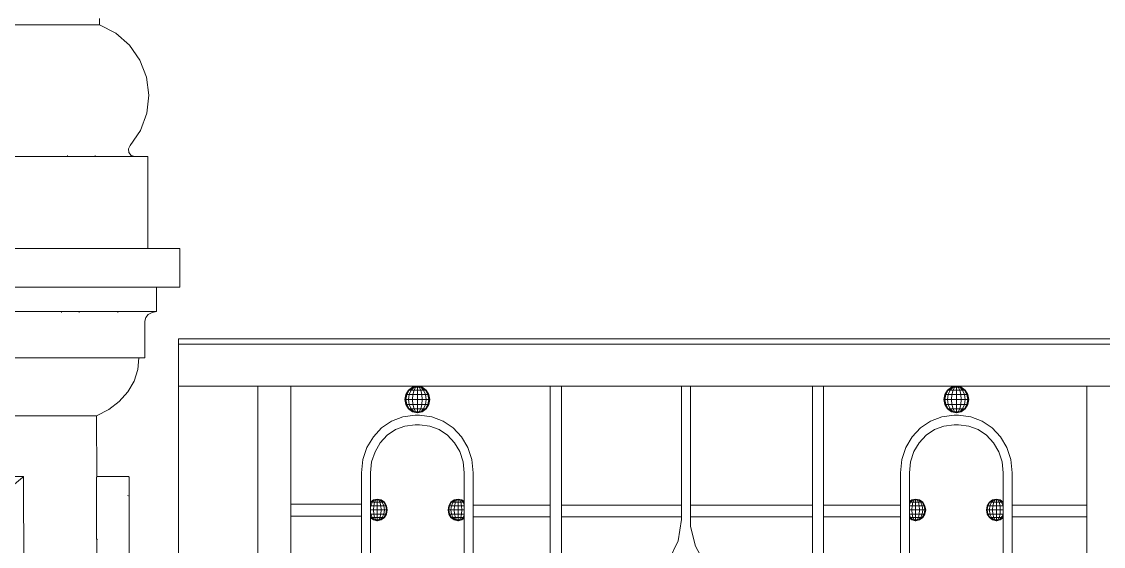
# Model space of a CAD drawing. Header units: millimetres. Extents: x 1832547 to 2001569, y -558009 to -417808.
# Drawn here: x 1947072 to 1947988, y -526626 to -526181 of the extents above; entities that cross this region are included whole.
import ezdxf

# ---------------------------------------------------------------- set-up
doc = ezdxf.new("R2010")
doc.units = ezdxf.units.MM
doc.header["$MEASUREMENT"] = 0
for name, color, linetype, lineweight in [('CA.manh 08', 8, 'CONTINUOUS', 9), ('CA.thay 145', 145, 'CONTINUOUS', 18), ('CA_manh 08', 8, 'CONTINUOUS', 9)]:
    doc.layers.add(name, color=color, linetype=linetype, lineweight=lineweight)

# ---------------------------------------------------------------- blocks, each defined once
blk = doc.blocks.new('\xad5t54')
at = {"layer": 'CA.thay 145'}
for p, q in [((1923088.64, -525157.72), (1923654.77, -525157.72)), ((1923654.77, -525152.27), (1923654.77, -525157.72)), ((1923654.77, -525157.72), (1923668.5, -525164.81)), ((1923668.5, -525164.81), (1923680.14, -525174.97)), ((1923680.14, -525174.97), (1923689.02, -525187.62)), ((1923689.02, -525187.62), (1923694.61, -525202.03)), ((1923694.61, -525202.03), (1923696.6, -525217.36)), ((1923696.6, -525217.36), (1923694.87, -525232.72)), ((1923694.87, -525232.72), (1923689.52, -525247.21)), ((1923689.52, -525247.21), (1923680.86, -525260.02)), ((1923680.86, -525260.02), (1923679.37, -525262.8)), ((1923115.86, -525269.31), (1923627.55, -525269.31)), ((1923627.55, -525269.31), (1923627.55, -525268.39)), ((1923651.25, -525269.31), (1923627.55, -525269.31)), ((1923651.25, -525269.31), (1923651.07, -525268.39)), ((1923684.71, -525269.31), (1923651.25, -525269.31)), ((1923679.37, -525262.8), (1923679.68, -525265.95)), ((1923679.68, -525265.95), (1923681.68, -525268.39)), ((1923681.68, -525268.39), (1923684.71, -525269.31)), ((1923695.59, -525269.31), (1923684.71, -525269.31)), ((1923695.59, -525269.31), (1923695.59, -525347.29)), ((1923695.59, -525347.29), (1923047.81, -525347.29)), ((1923722.84, -525347.29), (1923695.59, -525347.29)), ((1923722.84, -525380.19), (1923722.84, -525347.29)), ((1923042.45, -525380.19), (1923703.04, -525380.19)), ((1923703.04, -525380.19), (1923722.84, -525380.19)), ((1923703.04, -525400.76), (1923703.04, -525380.19)), ((1923622.64, -525400.76), (1923622.64, -525401.39)), ((1923622.64, -525400.76), (1923637.48, -525400.76)), ((1923637.48, -525400.76), (1923637.48, -525401.39)), ((1923637.48, -525400.76), (1923670.71, -525400.76)), ((1923670.71, -525400.76), (1923670.4, -525401.39)), ((1923670.71, -525400.76), (1923703.04, -525400.76)), ((1923693.15, -525408.99), (1923693.9, -525405.84)), ((1923693.9, -525405.84), (1923696.05, -525403.17)), ((1923696.05, -525403.17), (1923699.26, -525401.39)), ((1923699.26, -525401.39), (1923703.04, -525400.76)), ((1923693.15, -525439.83), (1923693.15, -525408.99)), ((1923687.27, -525449.92), (1923688.2, -525439.83)), ((1923688.2, -525439.83), (1923693.15, -525439.83)), ((1923684.1, -525459.69), (1923687.27, -525449.92)), ((1923678.8, -525468.8), (1923684.1, -525459.69)), ((1923671.56, -525476.93), (1923678.8, -525468.8)), ((1923662.63, -525483.81), (1923671.56, -525476.93)), ((1923093.17, -525489.19), (1923652.32, -525489.19)), ((1923652.32, -525489.19), (1923662.63, -525483.81)), ((1923652.4, -525541), (1923652.32, -525489.19)), ((1923590.46, -525540.49), (1923154.04, -525540.49)), ((1923558.89, -525566.8), (1923589.48, -525541.31)), ((1923589.48, -525541.31), (1923590.46, -525540.49)), ((1923591.67, -526098.52), (1923590.46, -525540.49)), ((1923652.33, -525541.2), (1923652.32, -525541.31)), ((1923652.32, -525593.21), (1923652.32, -525541.31)), ((1923652.36, -525541.1), (1923652.33, -525541.2)), ((1923652.4, -525541), (1923652.36, -525541.1)), ((1923652.46, -525540.9), (1923652.4, -525541)), ((1923652.53, -525540.81), (1923652.46, -525540.9)), ((1923652.61, -525540.73), (1923652.53, -525540.81)), ((1923652.71, -525540.66), (1923652.61, -525540.73)), ((1923652.82, -525540.6), (1923652.71, -525540.66)), ((1923652.94, -525540.55), (1923652.82, -525540.6)), ((1923653.06, -525540.52), (1923652.94, -525540.55)), ((1923653.19, -525540.49), (1923653.06, -525540.52)), ((1923653.31, -525540.49), (1923653.19, -525540.49)), ((1923678.86, -525540.49), (1923653.31, -525540.49)), ((1923678.98, -525540.49), (1923678.86, -525540.49)), ((1923679.11, -525540.52), (1923678.98, -525540.49)), ((1923679.23, -525540.55), (1923679.11, -525540.52)), ((1923679.35, -525540.6), (1923679.23, -525540.55)), ((1923679.46, -525540.66), (1923679.35, -525540.6)), ((1923679.56, -525540.73), (1923679.46, -525540.66)), ((1923679.64, -525540.81), (1923679.56, -525540.73)), ((1923679.71, -525540.9), (1923679.64, -525540.81)), ((1923679.77, -525541), (1923679.71, -525540.9)), ((1923679.81, -525541.1), (1923679.77, -525541)), ((1923679.84, -525541.2), (1923679.81, -525541.1)), ((1923679.85, -525541.31), (1923679.84, -525541.2)), ((1923679.85, -525541.31), (1923679.85, -526097.7)), ((1923678.86, -525556.77), (1923679.11, -525556.69)), ((1923652.32, -525593.21), (1923652.33, -525593.32)), ((1923652.33, -525593.32), (1923652.36, -525593.43)), ((1923652.36, -525593.43), (1923652.4, -525593.53)), ((1923652.4, -525593.53), (1923652.46, -525593.63)), ((1923652.4, -525593.53), (1923652.4, -526045.49)), ((1923652.46, -525593.63), (1923652.53, -525593.72)), ((1923652.53, -525593.72), (1923652.61, -525593.8)), ((1923652.61, -525593.8), (1923652.71, -525593.87)), ((1923652.71, -525593.87), (1923652.82, -525593.93)), ((1923652.82, -525593.93), (1923652.94, -525593.97)), ((1923652.94, -525593.97), (1923653.06, -525594.01)), ((1923653.06, -525594.01), (1923653.19, -525594.03))]:
    blk.add_line(p, q, dxfattribs=at)
at = {"layer": 'CA_manh 08'}
for p, q in [((1923042.45, -525400.76), (1923622.64, -525400.76)), ((1923057.3, -525439.83), (1923688.2, -525439.83))]:
    blk.add_line(p, q, dxfattribs=at)
blk = doc.blocks.new('EG535')
at = {"layer": 'CA_manh 08'}
for p, q in [((1946714.98, -526450.22), (1948313.08, -526450.22)), ((1948313.08, -526454.8), (1946714.98, -526454.8)), ((1946714.98, -526490.22), (1946782.18, -526490.22)), ((1946782.18, -526490.22), (1946782.18, -527223.59)), ((1946782.18, -526490.22), (1946810.11, -526490.22)), ((1946810.11, -526490.22), (1946917.36, -526490.22)), ((1946810.11, -526590.22), (1946810.11, -526490.22)), ((1946907.65, -526497.2), (1946909.93, -526493.53)), ((1946908.39, -526497.2), (1946910.49, -526493.53)), ((1946909.93, -526493.53), (1946913.34, -526491.08)), ((1946910.49, -526493.53), (1946909.93, -526493.53)), ((1946910.49, -526493.53), (1946913.64, -526491.08)), ((1946912.1, -526493.53), (1946910.49, -526493.53)), ((1946910.49, -526497.2), (1946912.1, -526493.53)), ((1946912.1, -526493.53), (1946914.52, -526491.08)), ((1946914.52, -526493.53), (1946912.1, -526493.53)), ((1946913.34, -526491.08), (1946917.36, -526490.22)), ((1946913.64, -526491.08), (1946913.34, -526491.08)), ((1946913.64, -526491.08), (1946917.36, -526490.22)), ((1946914.52, -526491.08), (1946913.64, -526491.08)), ((1946913.64, -526497.2), (1946914.52, -526493.53)), ((1946914.52, -526491.08), (1946917.36, -526490.22)), ((1946915.82, -526491.08), (1946914.52, -526491.08)), ((1946914.52, -526493.53), (1946915.82, -526491.08)), ((1946917.36, -526493.53), (1946914.52, -526493.53)), ((1946915.82, -526491.08), (1946917.36, -526490.22)), ((1946917.36, -526491.08), (1946915.82, -526491.08)), ((1946917.36, -526490.22), (1946917.36, -526491.08)), ((1946918.9, -526491.08), (1946917.36, -526490.22)), ((1946920.21, -526491.08), (1946917.36, -526490.22)), ((1946921.08, -526491.08), (1946917.36, -526490.22)), ((1946921.39, -526491.08), (1946917.36, -526490.22)), ((1946917.36, -526490.22), (1947029.83, -526490.22)), ((1946918.9, -526491.08), (1946917.36, -526491.08)), ((1946917.36, -526491.08), (1946917.36, -526493.53)), ((1946920.21, -526493.53), (1946917.36, -526493.53)), ((1946917.36, -526493.53), (1946917.36, -526497.2)), ((1946920.21, -526491.08), (1946918.9, -526491.08)), ((1946920.21, -526493.53), (1946918.9, -526491.08)), ((1946921.08, -526491.08), (1946920.21, -526491.08)), ((1946922.62, -526493.53), (1946920.21, -526491.08)), ((1946922.62, -526493.53), (1946920.21, -526493.53)), ((1946921.08, -526497.2), (1946920.21, -526493.53)), ((1946921.39, -526491.08), (1946921.08, -526491.08)), ((1946924.23, -526493.53), (1946921.08, -526491.08)), ((1946924.8, -526493.53), (1946921.39, -526491.08)), ((1946924.23, -526493.53), (1946922.62, -526493.53)), ((1946924.23, -526497.2), (1946922.62, -526493.53)), ((1946924.8, -526493.53), (1946924.23, -526493.53)), ((1946926.34, -526497.2), (1946924.23, -526493.53)), ((1946927.08, -526497.2), (1946924.8, -526493.53)), ((1947039.28, -526490.22), (1947029.83, -526490.22)), ((1947029.83, -526490.22), (1947029.83, -526590.99)), ((1947039.28, -526490.22), (1947141.13, -526490.22)), ((1947039.28, -526590.99), (1947039.28, -526490.22)), ((1947141.13, -526490.22), (1947141.13, -526590.99)), ((1947148.7, -526490.22), (1947141.13, -526490.22)), ((1947148.7, -526490.22), (1947251.9, -526490.22)), ((1947148.7, -526490.22), (1947148.7, -526590.99)), ((1947251.9, -526490.22), (1947261.36, -526490.22)), ((1947251.9, -526490.22), (1947251.9, -526590.99)), ((1947261.36, -526590.99), (1947261.36, -526490.22)), ((1947261.36, -526490.22), (1947373.82, -526490.22)), ((1947364.11, -526497.2), (1947366.39, -526493.53)), ((1947364.85, -526497.2), (1947366.95, -526493.53)), ((1947366.39, -526493.53), (1947369.8, -526491.08)), ((1947366.39, -526493.53), (1947366.95, -526493.53)), ((1947366.95, -526493.53), (1947370.1, -526491.08)), ((1947366.95, -526493.53), (1947368.56, -526493.53)), ((1947366.95, -526497.2), (1947368.56, -526493.53)), ((1947368.56, -526493.53), (1947370.98, -526491.08)), ((1947368.56, -526493.53), (1947370.98, -526493.53)), ((1947369.8, -526491.08), (1947373.82, -526490.22)), ((1947370.1, -526491.08), (1947369.8, -526491.08)), ((1947370.1, -526491.08), (1947373.82, -526490.22)), ((1947370.98, -526491.08), (1947370.1, -526491.08)), ((1947370.1, -526497.2), (1947370.98, -526493.53)), ((1947370.98, -526491.08), (1947373.82, -526490.22)), ((1947372.28, -526491.08), (1947370.98, -526491.08)), ((1947370.98, -526493.53), (1947372.28, -526491.08)), ((1947370.98, -526493.53), (1947373.82, -526493.53)), ((1947372.28, -526491.08), (1947373.82, -526490.22)), ((1947373.82, -526491.08), (1947372.28, -526491.08)), ((1947373.82, -526490.22), (1947373.82, -526491.08)), ((1947375.36, -526491.08), (1947373.82, -526490.22)), ((1947376.67, -526491.08), (1947373.82, -526490.22)), ((1947377.54, -526491.08), (1947373.82, -526490.22)), ((1947377.85, -526491.08), (1947373.82, -526490.22)), ((1947373.82, -526490.22), (1947484.35, -526490.22)), ((1947373.82, -526491.08), (1947375.36, -526491.08)), ((1947373.82, -526491.08), (1947373.82, -526493.53)), ((1947373.82, -526493.53), (1947376.67, -526493.53)), ((1947373.82, -526493.53), (1947373.82, -526497.2)), ((1947375.36, -526491.08), (1947376.67, -526491.08)), ((1947376.67, -526493.53), (1947375.36, -526491.08)), ((1947376.67, -526491.08), (1947377.54, -526491.08)), ((1947379.08, -526493.53), (1947376.67, -526491.08)), ((1947376.67, -526493.53), (1947379.08, -526493.53)), ((1947377.54, -526497.2), (1947376.67, -526493.53)), ((1947377.54, -526491.08), (1947377.85, -526491.08)), ((1947380.69, -526493.53), (1947377.54, -526491.08)), ((1947381.26, -526493.53), (1947377.85, -526491.08)), ((1947379.08, -526493.53), (1947380.69, -526493.53)), ((1947380.69, -526497.2), (1947379.08, -526493.53)), ((1947380.69, -526493.53), (1947381.26, -526493.53)), ((1947382.8, -526497.2), (1947380.69, -526493.53)), ((1947383.54, -526497.2), (1947381.26, -526493.53)), ((1947484.35, -526490.22), (1947484.35, -526590.99)), ((1947512.28, -526490.22), (1947484.35, -526490.22)), ((1946906.85, -526501.52), (1946907.65, -526497.2)), ((1946907.65, -526501.52), (1946906.85, -526501.52)), ((1946907.65, -526505.84), (1946906.85, -526501.52)), ((1946908.39, -526497.2), (1946907.65, -526497.2)), ((1946907.65, -526501.52), (1946908.39, -526497.2)), ((1946909.93, -526501.52), (1946907.65, -526501.52)), ((1946908.39, -526505.84), (1946907.65, -526501.52)), ((1946908.39, -526505.84), (1946907.65, -526505.84)), ((1946909.93, -526509.51), (1946907.65, -526505.84)), ((1946910.49, -526497.2), (1946908.39, -526497.2)), ((1946910.49, -526505.84), (1946908.39, -526505.84)), ((1946910.49, -526509.51), (1946908.39, -526505.84)), ((1946909.93, -526501.52), (1946910.49, -526497.2)), ((1946913.34, -526501.52), (1946909.93, -526501.52)), ((1946910.49, -526505.84), (1946909.93, -526501.52)), ((1946913.64, -526497.2), (1946910.49, -526497.2)), ((1946913.64, -526505.84), (1946910.49, -526505.84)), ((1946912.1, -526509.51), (1946910.49, -526505.84)), ((1946913.34, -526501.52), (1946913.64, -526497.2)), ((1946917.36, -526501.52), (1946913.34, -526501.52)), ((1946913.64, -526505.84), (1946913.34, -526501.52)), ((1946917.36, -526497.2), (1946913.64, -526497.2)), ((1946917.36, -526505.84), (1946913.64, -526505.84)), ((1946914.52, -526509.51), (1946913.64, -526505.84)), ((1946921.08, -526497.2), (1946917.36, -526497.2)), ((1946917.36, -526497.2), (1946917.36, -526501.52)), ((1946921.39, -526501.52), (1946917.36, -526501.52)), ((1946917.36, -526501.52), (1946917.36, -526505.84)), ((1946921.08, -526505.84), (1946917.36, -526505.84)), ((1946917.36, -526505.84), (1946917.36, -526509.51)), ((1946920.21, -526509.51), (1946921.08, -526505.84)), ((1946924.23, -526497.2), (1946921.08, -526497.2)), ((1946921.39, -526501.52), (1946921.08, -526497.2)), ((1946921.08, -526505.84), (1946921.39, -526501.52)), ((1946924.23, -526505.84), (1946921.08, -526505.84)), ((1946924.8, -526501.52), (1946921.39, -526501.52)), ((1946922.62, -526509.51), (1946924.23, -526505.84)), ((1946926.34, -526497.2), (1946924.23, -526497.2)), ((1946924.8, -526501.52), (1946924.23, -526497.2)), ((1946924.23, -526505.84), (1946924.8, -526501.52)), ((1946926.34, -526505.84), (1946924.23, -526505.84)), ((1946924.23, -526509.51), (1946926.34, -526505.84)), ((1946927.08, -526501.52), (1946924.8, -526501.52)), ((1946924.8, -526509.51), (1946927.08, -526505.84)), ((1946927.08, -526497.2), (1946926.34, -526497.2)), ((1946927.08, -526501.52), (1946926.34, -526497.2)), ((1946926.34, -526505.84), (1946927.08, -526501.52)), ((1946927.08, -526505.84), (1946926.34, -526505.84)), ((1946927.88, -526501.52), (1946927.08, -526497.2)), ((1946927.88, -526501.52), (1946927.08, -526501.52)), ((1946927.08, -526505.84), (1946927.88, -526501.52)), ((1947363.31, -526501.52), (1947364.11, -526497.2)), ((1947363.31, -526501.52), (1947364.11, -526501.52)), ((1947364.11, -526505.84), (1947363.31, -526501.52)), ((1947364.11, -526497.2), (1947364.85, -526497.2)), ((1947364.11, -526501.52), (1947364.85, -526497.2)), ((1947364.11, -526501.52), (1947366.39, -526501.52)), ((1947364.85, -526505.84), (1947364.11, -526501.52)), ((1947364.11, -526505.84), (1947364.85, -526505.84)), ((1947366.39, -526509.51), (1947364.11, -526505.84)), ((1947364.85, -526497.2), (1947366.95, -526497.2)), ((1947364.85, -526505.84), (1947366.95, -526505.84)), ((1947366.95, -526509.51), (1947364.85, -526505.84)), ((1947366.39, -526501.52), (1947366.95, -526497.2)), ((1947366.39, -526501.52), (1947369.8, -526501.52)), ((1947366.95, -526505.84), (1947366.39, -526501.52)), ((1947366.95, -526497.2), (1947370.1, -526497.2)), ((1947366.95, -526505.84), (1947370.1, -526505.84)), ((1947368.56, -526509.51), (1947366.95, -526505.84)), ((1947369.8, -526501.52), (1947370.1, -526497.2)), ((1947369.8, -526501.52), (1947373.82, -526501.52)), ((1947370.1, -526505.84), (1947369.8, -526501.52)), ((1947370.1, -526497.2), (1947373.82, -526497.2)), ((1947370.1, -526505.84), (1947373.82, -526505.84)), ((1947370.98, -526509.51), (1947370.1, -526505.84)), ((1947373.82, -526497.2), (1947377.54, -526497.2)), ((1947373.82, -526497.2), (1947373.82, -526501.52)), ((1947373.82, -526501.52), (1947377.85, -526501.52)), ((1947373.82, -526501.52), (1947373.82, -526505.84)), ((1947373.82, -526505.84), (1947377.54, -526505.84)), ((1947373.82, -526505.84), (1947373.82, -526509.51)), ((1947376.67, -526509.51), (1947377.54, -526505.84)), ((1947377.54, -526497.2), (1947380.69, -526497.2)), ((1947377.85, -526501.52), (1947377.54, -526497.2)), ((1947377.54, -526505.84), (1947377.85, -526501.52)), ((1947377.54, -526505.84), (1947380.69, -526505.84)), ((1947377.85, -526501.52), (1947381.26, -526501.52)), ((1947379.08, -526509.51), (1947380.69, -526505.84)), ((1947380.69, -526497.2), (1947382.8, -526497.2)), ((1947381.26, -526501.52), (1947380.69, -526497.2)), ((1947380.69, -526505.84), (1947381.26, -526501.52)), ((1947380.69, -526505.84), (1947382.8, -526505.84)), ((1947380.69, -526509.51), (1947382.8, -526505.84)), ((1947381.26, -526501.52), (1947383.54, -526501.52)), ((1947381.26, -526509.51), (1947383.54, -526505.84)), ((1947382.8, -526497.2), (1947383.54, -526497.2)), ((1947383.54, -526501.52), (1947382.8, -526497.2)), ((1947382.8, -526505.84), (1947383.54, -526501.52)), ((1947382.8, -526505.84), (1947383.54, -526505.84)), ((1947384.34, -526501.52), (1947383.54, -526497.2)), ((1947383.54, -526501.52), (1947384.34, -526501.52)), ((1947383.54, -526505.84), (1947384.34, -526501.52)), ((1946915.47, -526514.85), (1946905.07, -526516.14)), ((1946910.49, -526509.51), (1946909.93, -526509.51)), ((1946913.34, -526511.96), (1946909.93, -526509.51)), ((1946912.1, -526509.51), (1946910.49, -526509.51)), ((1946913.64, -526511.96), (1946910.49, -526509.51)), ((1946914.52, -526509.51), (1946912.1, -526509.51)), ((1946914.52, -526511.96), (1946912.1, -526509.51)), ((1946913.64, -526511.96), (1946913.34, -526511.96)), ((1946917.36, -526512.82), (1946913.34, -526511.96)), ((1946914.52, -526511.96), (1946913.64, -526511.96)), ((1946917.36, -526512.82), (1946913.64, -526511.96)), ((1946917.36, -526509.51), (1946914.52, -526509.51)), ((1946915.82, -526511.96), (1946914.52, -526509.51)), ((1946915.82, -526511.96), (1946914.52, -526511.96)), ((1946917.36, -526512.82), (1946914.52, -526511.96)), ((1946919.26, -526514.85), (1946915.47, -526514.85)), ((1946917.36, -526511.96), (1946915.82, -526511.96)), ((1946917.36, -526512.82), (1946915.82, -526511.96)), ((1946920.21, -526509.51), (1946917.36, -526509.51)), ((1946917.36, -526509.51), (1946917.36, -526511.96)), ((1946918.9, -526511.96), (1946917.36, -526511.96)), ((1946917.36, -526511.96), (1946917.36, -526512.82)), ((1946917.36, -526512.82), (1946921.39, -526511.96)), ((1946917.36, -526512.82), (1946921.08, -526511.96)), ((1946917.36, -526512.82), (1946920.21, -526511.96)), ((1946917.36, -526512.82), (1946918.9, -526511.96)), ((1946918.9, -526511.96), (1946920.21, -526509.51)), ((1946920.21, -526511.96), (1946918.9, -526511.96)), ((1946929.66, -526516.14), (1946919.26, -526514.85)), ((1946922.62, -526509.51), (1946920.21, -526509.51)), ((1946920.21, -526511.96), (1946922.62, -526509.51)), ((1946921.08, -526511.96), (1946920.21, -526511.96)), ((1946921.08, -526511.96), (1946924.23, -526509.51)), ((1946921.39, -526511.96), (1946921.08, -526511.96)), ((1946921.39, -526511.96), (1946924.8, -526509.51)), ((1946924.23, -526509.51), (1946922.62, -526509.51)), ((1946924.23, -526509.51), (1946924.8, -526509.51)), ((1947361.52, -526516.14), (1947371.92, -526514.85)), ((1947366.39, -526509.51), (1947366.95, -526509.51)), ((1947369.8, -526511.96), (1947366.39, -526509.51)), ((1947366.95, -526509.51), (1947368.56, -526509.51)), ((1947370.1, -526511.96), (1947366.95, -526509.51)), ((1947368.56, -526509.51), (1947370.98, -526509.51)), ((1947370.98, -526511.96), (1947368.56, -526509.51)), ((1947370.1, -526511.96), (1947369.8, -526511.96)), ((1947373.82, -526512.82), (1947369.8, -526511.96)), ((1947370.1, -526511.96), (1947370.98, -526511.96)), ((1947373.82, -526512.82), (1947370.1, -526511.96)), ((1947370.98, -526509.51), (1947373.82, -526509.51)), ((1947372.28, -526511.96), (1947370.98, -526509.51)), ((1947370.98, -526511.96), (1947372.28, -526511.96)), ((1947373.82, -526512.82), (1947370.98, -526511.96)), ((1947371.92, -526514.85), (1947375.71, -526514.85)), ((1947372.28, -526511.96), (1947373.82, -526511.96)), ((1947373.82, -526512.82), (1947372.28, -526511.96)), ((1947373.82, -526509.51), (1947376.67, -526509.51)), ((1947373.82, -526509.51), (1947373.82, -526511.96)), ((1947373.82, -526511.96), (1947375.36, -526511.96)), ((1947373.82, -526512.82), (1947375.36, -526511.96)), ((1947373.82, -526511.96), (1947373.82, -526512.82)), ((1947373.82, -526512.82), (1947376.67, -526511.96)), ((1947373.82, -526512.82), (1947377.54, -526511.96)), ((1947373.82, -526512.82), (1947377.85, -526511.96)), ((1947375.36, -526511.96), (1947376.67, -526509.51)), ((1947375.36, -526511.96), (1947376.67, -526511.96)), ((1947375.71, -526514.85), (1947386.11, -526516.14)), ((1947376.67, -526509.51), (1947379.08, -526509.51)), ((1947376.67, -526511.96), (1947379.08, -526509.51)), ((1947376.67, -526511.96), (1947377.54, -526511.96)), ((1947377.54, -526511.96), (1947380.69, -526509.51)), ((1947377.54, -526511.96), (1947377.85, -526511.96)), ((1947377.85, -526511.96), (1947381.26, -526509.51)), ((1947379.08, -526509.51), (1947380.69, -526509.51)), ((1947380.69, -526509.51), (1947381.26, -526509.51)), ((1946895.52, -526519.81), (1946887.09, -526525.57)), ((1946905.07, -526516.14), (1946895.52, -526519.81)), ((1946898.86, -526527.12), (1946906.83, -526524.05)), ((1946906.83, -526524.05), (1946915.51, -526522.98)), ((1946915.51, -526522.98), (1946919.23, -526522.98)), ((1946919.23, -526522.98), (1946927.9, -526524.05)), ((1946927.9, -526524.05), (1946935.87, -526527.12)), ((1946939.21, -526519.81), (1946929.66, -526516.14)), ((1946947.64, -526525.57), (1946939.21, -526519.81)), ((1947343.54, -526525.57), (1947351.97, -526519.81)), ((1947351.97, -526519.81), (1947361.52, -526516.14)), ((1947363.28, -526524.05), (1947355.31, -526527.12)), ((1947371.95, -526522.98), (1947363.28, -526524.05)), ((1947375.68, -526522.98), (1947371.95, -526522.98)), ((1947384.35, -526524.05), (1947375.68, -526522.98)), ((1947392.32, -526527.12), (1947384.35, -526524.05)), ((1947386.11, -526516.14), (1947395.66, -526519.81)), ((1947395.66, -526519.81), (1947404.09, -526525.57)), ((1946880.06, -526533.13), (1946874.69, -526542.18)), ((1946887.09, -526525.57), (1946880.06, -526533.13)), ((1946885.96, -526538.22), (1946891.83, -526531.92)), ((1946891.83, -526531.92), (1946898.86, -526527.12)), ((1946935.87, -526527.12), (1946942.9, -526531.92)), ((1946942.9, -526531.92), (1946948.77, -526538.22)), ((1946954.68, -526533.13), (1946947.64, -526525.57)), ((1946960.04, -526542.18), (1946954.68, -526533.13)), ((1947331.14, -526542.18), (1947336.5, -526533.13)), ((1947336.5, -526533.13), (1947343.54, -526525.57)), ((1947348.28, -526531.92), (1947342.42, -526538.22)), ((1947355.31, -526527.12), (1947348.28, -526531.92)), ((1947399.35, -526531.92), (1947392.32, -526527.12)), ((1947405.22, -526538.22), (1947399.35, -526531.92)), ((1947404.09, -526525.57), (1947411.13, -526533.13)), ((1947411.13, -526533.13), (1947416.49, -526542.18)), ((1946874.69, -526542.18), (1946871.27, -526552.44)), ((1946881.49, -526545.78), (1946885.96, -526538.22)), ((1946948.77, -526538.22), (1946953.24, -526545.77)), ((1946963.46, -526552.44), (1946960.04, -526542.18)), ((1947327.72, -526552.44), (1947331.14, -526542.18)), ((1947342.42, -526538.22), (1947337.94, -526545.77)), ((1947409.69, -526545.78), (1947405.22, -526538.22)), ((1947416.49, -526542.18), (1947419.91, -526552.44)), ((1946878.64, -526554.33), (1946881.49, -526545.78)), ((1946953.24, -526545.77), (1946956.09, -526554.33)), ((1947337.94, -526545.77), (1947335.09, -526554.33)), ((1947412.54, -526554.33), (1947409.69, -526545.78)), ((1946871.27, -526552.44), (1946870.07, -526563.62)), ((1946877.64, -526563.65), (1946878.64, -526554.33)), ((1946956.09, -526554.33), (1946957.09, -526563.65)), ((1946964.66, -526563.62), (1946963.46, -526552.44)), ((1947326.52, -526563.62), (1947327.72, -526552.44)), ((1947335.09, -526554.33), (1947334.09, -526563.65)), ((1947413.54, -526563.65), (1947412.54, -526554.33)), ((1947419.91, -526552.44), (1947421.11, -526563.62)), ((1946870.07, -526563.62), (1946870.07, -526590.22)), ((1946877.64, -526588.46), (1946877.64, -526563.65)), ((1946957.09, -526563.65), (1946957.09, -526588.1)), ((1946964.66, -526590.99), (1946964.66, -526563.62)), ((1947326.52, -526563.62), (1947326.52, -526590.99)), ((1947334.09, -526588.1), (1947334.09, -526563.65)), ((1947413.54, -526563.65), (1947413.54, -526588.46)), ((1947421.11, -526590.99), (1947421.11, -526563.62)), ((1946877.64, -526588.46), (1946880.14, -526586.67)), ((1946877.64, -526588.65), (1946877.64, -526588.46)), ((1946877.83, -526588.65), (1946877.64, -526588.65)), ((1946877.64, -526588.98), (1946877.83, -526588.65)), ((1946877.64, -526588.98), (1946877.64, -526588.65)), ((1946877.83, -526588.65), (1946880.39, -526586.67)), ((1946879.14, -526588.65), (1946877.83, -526588.65)), ((1946877.83, -526591.61), (1946879.14, -526588.65)), ((1946879.14, -526588.65), (1946881.09, -526586.67)), ((1946881.09, -526588.65), (1946879.14, -526588.65)), ((1946880.14, -526586.67), (1946883.39, -526585.97)), ((1946880.39, -526586.67), (1946880.14, -526586.67)), ((1946880.39, -526586.67), (1946883.39, -526585.97)), ((1946881.09, -526586.67), (1946880.39, -526586.67)), ((1946880.39, -526591.61), (1946881.09, -526588.65)), ((1946881.09, -526586.67), (1946883.39, -526585.97)), ((1946882.15, -526586.67), (1946881.09, -526586.67)), ((1946881.09, -526588.65), (1946882.15, -526586.67)), ((1946883.39, -526588.65), (1946881.09, -526588.65)), ((1946882.15, -526586.67), (1946883.39, -526585.97)), ((1946883.39, -526586.67), (1946882.15, -526586.67)), ((1946883.39, -526585.97), (1946883.39, -526586.67)), ((1946886.65, -526586.67), (1946883.39, -526585.97)), ((1946886.4, -526586.67), (1946883.39, -526585.97)), ((1946885.7, -526586.67), (1946883.39, -526585.97)), ((1946884.64, -526586.67), (1946883.39, -526585.97)), ((1946884.64, -526586.67), (1946883.39, -526586.67)), ((1946883.39, -526586.67), (1946883.39, -526588.65)), ((1946885.7, -526588.65), (1946883.39, -526588.65)), ((1946883.39, -526588.65), (1946883.39, -526591.61)), ((1946885.7, -526586.67), (1946884.64, -526586.67)), ((1946885.7, -526588.65), (1946884.64, -526586.67)), ((1946886.4, -526586.67), (1946885.7, -526586.67)), ((1946887.65, -526588.65), (1946885.7, -526586.67)), ((1946887.65, -526588.65), (1946885.7, -526588.65)), ((1946886.4, -526591.61), (1946885.7, -526588.65)), ((1946886.4, -526586.67), (1946886.65, -526586.67)), ((1946888.96, -526588.65), (1946886.4, -526586.67)), ((1946889.41, -526588.65), (1946886.65, -526586.67)), ((1946888.96, -526588.65), (1946887.65, -526588.65)), ((1946888.96, -526591.61), (1946887.65, -526588.65)), ((1946889.41, -526588.65), (1946888.96, -526588.65)), ((1946890.66, -526591.61), (1946888.96, -526588.65)), ((1946891.26, -526591.61), (1946889.41, -526588.65)), ((1946943.97, -526591.61), (1946945.82, -526588.65)), ((1946944.57, -526591.61), (1946946.28, -526588.65)), ((1946945.82, -526588.65), (1946948.58, -526586.67)), ((1946946.28, -526588.65), (1946945.82, -526588.65)), ((1946946.28, -526588.65), (1946948.83, -526586.67)), ((1946947.58, -526588.65), (1946946.28, -526588.65)), ((1946946.28, -526591.61), (1946947.58, -526588.65)), ((1946947.58, -526588.65), (1946949.54, -526586.67)), ((1946949.54, -526588.65), (1946947.58, -526588.65)), ((1946948.58, -526586.67), (1946951.84, -526585.97)), ((1946948.83, -526586.67), (1946948.58, -526586.67)), ((1946948.83, -526586.67), (1946951.84, -526585.97)), ((1946949.54, -526586.67), (1946948.83, -526586.67)), ((1946948.83, -526591.61), (1946949.54, -526588.65)), ((1946949.54, -526586.67), (1946951.84, -526585.97)), ((1946950.59, -526586.67), (1946949.54, -526586.67)), ((1946949.54, -526588.65), (1946950.59, -526586.67)), ((1946951.84, -526588.65), (1946949.54, -526588.65)), ((1946950.59, -526586.67), (1946951.84, -526585.97)), ((1946951.84, -526586.67), (1946950.59, -526586.67)), ((1946951.84, -526585.97), (1946951.84, -526586.67)), ((1946955.1, -526586.67), (1946951.84, -526585.97)), ((1946954.85, -526586.67), (1946951.84, -526585.97)), ((1946954.14, -526586.67), (1946951.84, -526585.97)), ((1946953.09, -526586.67), (1946951.84, -526585.97)), ((1946953.09, -526586.67), (1946951.84, -526586.67)), ((1946951.84, -526586.67), (1946951.84, -526588.65)), ((1946954.14, -526588.65), (1946951.84, -526588.65)), ((1946951.84, -526588.65), (1946951.84, -526591.61)), ((1946954.14, -526586.67), (1946953.09, -526586.67)), ((1946954.14, -526588.65), (1946953.09, -526586.67)), ((1946954.85, -526586.67), (1946954.14, -526586.67)), ((1946956.1, -526588.65), (1946954.14, -526586.67)), ((1946956.1, -526588.65), (1946954.14, -526588.65)), ((1946954.85, -526591.61), (1946954.14, -526588.65)), ((1946954.85, -526586.67), (1946955.1, -526586.67)), ((1946957.09, -526588.41), (1946954.85, -526586.67)), ((1946957.09, -526588.1), (1946955.1, -526586.67)), ((1946957.09, -526588.65), (1946956.1, -526588.65)), ((1946957.09, -526590.91), (1946956.1, -526588.65)), ((1946957.09, -526588.1), (1946957.09, -526588.41)), ((1946957.09, -526588.41), (1946957.09, -526588.65)), ((1946957.09, -526588.65), (1946957.09, -526590.91)), ((1947334.09, -526588.1), (1947336.09, -526586.67)), ((1947334.09, -526588.41), (1947336.33, -526586.67)), ((1947334.09, -526588.41), (1947334.09, -526588.1)), ((1947334.09, -526588.41), (1947334.09, -526588.65)), ((1947334.09, -526588.65), (1947335.09, -526588.65)), ((1947334.09, -526590.91), (1947335.09, -526588.65)), ((1947334.09, -526588.65), (1947334.09, -526590.91)), ((1947335.09, -526588.65), (1947337.04, -526586.67)), ((1947335.09, -526588.65), (1947337.04, -526588.65)), ((1947336.09, -526586.67), (1947339.34, -526585.97)), ((1947336.09, -526586.67), (1947336.33, -526586.67)), ((1947336.33, -526586.67), (1947339.34, -526585.97)), ((1947336.33, -526586.67), (1947337.04, -526586.67)), ((1947336.33, -526591.61), (1947337.04, -526588.65)), ((1947337.04, -526586.67), (1947339.34, -526585.97)), ((1947337.04, -526586.67), (1947338.1, -526586.67)), ((1947337.04, -526588.65), (1947338.1, -526586.67)), ((1947337.04, -526588.65), (1947339.34, -526588.65)), ((1947338.1, -526586.67), (1947339.34, -526585.97)), ((1947339.34, -526586.67), (1947338.1, -526586.67)), ((1947339.34, -526585.97), (1947339.34, -526586.67)), ((1947340.59, -526586.67), (1947339.34, -526585.97)), ((1947341.65, -526586.67), (1947339.34, -526585.97)), ((1947342.35, -526586.67), (1947339.34, -526585.97)), ((1947342.6, -526586.67), (1947339.34, -526585.97)), ((1947339.34, -526586.67), (1947340.59, -526586.67)), ((1947339.34, -526586.67), (1947339.34, -526588.65)), ((1947339.34, -526588.65), (1947341.65, -526588.65)), ((1947339.34, -526588.65), (1947339.34, -526591.61)), ((1947340.59, -526586.67), (1947341.65, -526586.67)), ((1947341.65, -526588.65), (1947340.59, -526586.67)), ((1947341.65, -526586.67), (1947342.35, -526586.67)), ((1947343.6, -526588.65), (1947341.65, -526586.67)), ((1947341.65, -526588.65), (1947343.6, -526588.65)), ((1947342.35, -526591.61), (1947341.65, -526588.65)), ((1947342.35, -526586.67), (1947342.6, -526586.67)), ((1947344.9, -526588.65), (1947342.35, -526586.67)), ((1947345.36, -526588.65), (1947342.6, -526586.67)), ((1947343.6, -526588.65), (1947344.9, -526588.65)), ((1947344.9, -526591.61), (1947343.6, -526588.65)), ((1947344.9, -526588.65), (1947345.36, -526588.65)), ((1947346.61, -526591.61), (1947344.9, -526588.65)), ((1947347.21, -526591.61), (1947345.36, -526588.65)), ((1947399.92, -526591.61), (1947401.77, -526588.65)), ((1947400.52, -526591.61), (1947402.23, -526588.65)), ((1947401.77, -526588.65), (1947404.53, -526586.67)), ((1947402.23, -526588.65), (1947401.77, -526588.65)), ((1947402.23, -526588.65), (1947404.78, -526586.67)), ((1947402.23, -526588.65), (1947403.53, -526588.65)), ((1947402.23, -526591.61), (1947403.53, -526588.65)), ((1947403.53, -526588.65), (1947405.48, -526586.67)), ((1947403.53, -526588.65), (1947405.48, -526588.65)), ((1947404.53, -526586.67), (1947407.79, -526585.97)), ((1947404.53, -526586.67), (1947404.78, -526586.67)), ((1947404.78, -526586.67), (1947407.79, -526585.97)), ((1947404.78, -526586.67), (1947405.48, -526586.67)), ((1947404.78, -526591.61), (1947405.48, -526588.65)), ((1947405.48, -526586.67), (1947407.79, -526585.97)), ((1947405.48, -526586.67), (1947406.54, -526586.67)), ((1947405.48, -526588.65), (1947406.54, -526586.67)), ((1947405.48, -526588.65), (1947407.79, -526588.65)), ((1947406.54, -526586.67), (1947407.79, -526585.97)), ((1947407.79, -526586.67), (1947406.54, -526586.67)), ((1947407.79, -526585.97), (1947407.79, -526586.67)), ((1947409.03, -526586.67), (1947407.79, -526585.97)), ((1947410.09, -526586.67), (1947407.79, -526585.97)), ((1947410.8, -526586.67), (1947407.79, -526585.97)), ((1947411.04, -526586.67), (1947407.79, -526585.97)), ((1947407.79, -526586.67), (1947409.03, -526586.67)), ((1947407.79, -526586.67), (1947407.79, -526588.65)), ((1947407.79, -526588.65), (1947410.09, -526588.65)), ((1947407.79, -526588.65), (1947407.79, -526591.61)), ((1947409.03, -526586.67), (1947410.09, -526586.67)), ((1947410.09, -526588.65), (1947409.03, -526586.67)), ((1947410.09, -526586.67), (1947410.8, -526586.67)), ((1947412.04, -526588.65), (1947410.09, -526586.67)), ((1947410.09, -526588.65), (1947412.04, -526588.65)), ((1947410.8, -526591.61), (1947410.09, -526588.65)), ((1947410.8, -526586.67), (1947411.04, -526586.67)), ((1947413.35, -526588.65), (1947410.8, -526586.67)), ((1947413.54, -526588.46), (1947411.04, -526586.67)), ((1947412.04, -526588.65), (1947413.35, -526588.65)), ((1947413.35, -526591.61), (1947412.04, -526588.65)), ((1947413.35, -526588.65), (1947413.54, -526588.65)), ((1947413.54, -526588.98), (1947413.35, -526588.65)), ((1947413.54, -526588.65), (1947413.54, -526588.46)), ((1947413.54, -526588.98), (1947413.54, -526588.65)), ((1946810.11, -526600.38), (1946810.11, -526590.22)), ((1946810.11, -526590.22), (1946870.07, -526590.22)), ((1946870.07, -526590.22), (1946870.07, -526600.38)), ((1946877.64, -526591.61), (1946877.64, -526588.98)), ((1946877.83, -526591.61), (1946877.64, -526591.61)), ((1946877.64, -526593.09), (1946877.83, -526591.61)), ((1946877.64, -526593.09), (1946877.64, -526591.61)), ((1946877.64, -526595.11), (1946877.64, -526593.09)), ((1946880.14, -526595.11), (1946877.64, -526595.11)), ((1946877.64, -526597.14), (1946877.64, -526595.11)), ((1946877.83, -526598.61), (1946877.64, -526597.14)), ((1946877.64, -526598.61), (1946877.64, -526597.14)), ((1946880.39, -526591.61), (1946877.83, -526591.61)), ((1946880.14, -526595.11), (1946880.39, -526591.61)), ((1946883.39, -526595.11), (1946880.14, -526595.11)), ((1946880.39, -526598.61), (1946880.14, -526595.11)), ((1946883.39, -526591.61), (1946880.39, -526591.61)), ((1946886.4, -526591.61), (1946883.39, -526591.61)), ((1946883.39, -526591.61), (1946883.39, -526595.11)), ((1946886.65, -526595.11), (1946883.39, -526595.11)), ((1946883.39, -526595.11), (1946883.39, -526598.61)), ((1946888.96, -526591.61), (1946886.4, -526591.61)), ((1946886.65, -526595.11), (1946886.4, -526591.61)), ((1946886.4, -526598.61), (1946886.65, -526595.11)), ((1946889.41, -526595.11), (1946886.65, -526595.11)), ((1946890.66, -526591.61), (1946888.96, -526591.61)), ((1946889.41, -526595.11), (1946888.96, -526591.61)), ((1946888.96, -526598.61), (1946889.41, -526595.11)), ((1946891.26, -526595.11), (1946889.41, -526595.11)), ((1946891.26, -526591.61), (1946890.66, -526591.61)), ((1946891.26, -526595.11), (1946890.66, -526591.61)), ((1946890.66, -526598.61), (1946891.26, -526595.11)), ((1946891.91, -526595.11), (1946891.26, -526591.61)), ((1946891.91, -526595.11), (1946891.26, -526595.11)), ((1946891.26, -526598.61), (1946891.91, -526595.11)), ((1946943.33, -526595.11), (1946943.97, -526591.61)), ((1946943.97, -526595.11), (1946943.33, -526595.11)), ((1946943.97, -526598.61), (1946943.33, -526595.11)), ((1946944.57, -526591.61), (1946943.97, -526591.61)), ((1946943.97, -526595.11), (1946944.57, -526591.61)), ((1946945.82, -526595.11), (1946943.97, -526595.11)), ((1946944.57, -526598.61), (1946943.97, -526595.11)), ((1946946.28, -526591.61), (1946944.57, -526591.61)), ((1946945.82, -526595.11), (1946946.28, -526591.61)), ((1946948.58, -526595.11), (1946945.82, -526595.11)), ((1946946.28, -526598.61), (1946945.82, -526595.11)), ((1946948.83, -526591.61), (1946946.28, -526591.61)), ((1946948.58, -526595.11), (1946948.83, -526591.61)), ((1946951.84, -526595.11), (1946948.58, -526595.11)), ((1946948.83, -526598.61), (1946948.58, -526595.11)), ((1946951.84, -526591.61), (1946948.83, -526591.61)), ((1946954.85, -526591.61), (1946951.84, -526591.61)), ((1946951.84, -526591.61), (1946951.84, -526595.11)), ((1946955.1, -526595.11), (1946951.84, -526595.11)), ((1946951.84, -526595.11), (1946951.84, -526598.61)), ((1946957.09, -526591.61), (1946954.85, -526591.61)), ((1946955.1, -526595.11), (1946954.85, -526591.61)), ((1946954.85, -526598.61), (1946955.1, -526595.11)), ((1946957.09, -526595.11), (1946955.1, -526595.11)), ((1946957.09, -526590.91), (1946957.09, -526591.61)), ((1946957.09, -526591.61), (1946957.09, -526595.11)), ((1946957.09, -526595.11), (1946957.09, -526598.61)), ((1946964.66, -526601.15), (1946964.66, -526590.99)), ((1946964.66, -526590.99), (1947029.83, -526590.99)), ((1947029.83, -526590.99), (1947029.83, -526601.15)), ((1947039.28, -526590.99), (1947141.13, -526590.99)), ((1947039.28, -526601.15), (1947039.28, -526590.99)), ((1947141.13, -526590.99), (1947141.13, -526601.15)), ((1947148.7, -526590.99), (1947251.9, -526590.99)), ((1947148.7, -526601.15), (1947148.7, -526590.99)), ((1947251.9, -526601.15), (1947251.9, -526590.99)), ((1947261.36, -526590.99), (1947326.52, -526590.99)), ((1947261.36, -526590.99), (1947261.36, -526601.15)), ((1947326.52, -526590.99), (1947326.52, -526601.15)), ((1947334.09, -526590.91), (1947334.09, -526591.61)), ((1947334.09, -526591.61), (1947336.33, -526591.61)), ((1947334.09, -526591.61), (1947334.09, -526595.11)), ((1947334.09, -526595.11), (1947336.09, -526595.11)), ((1947334.09, -526595.11), (1947334.09, -526598.61)), ((1947336.09, -526595.11), (1947336.33, -526591.61)), ((1947336.09, -526595.11), (1947339.34, -526595.11)), ((1947336.33, -526598.61), (1947336.09, -526595.11)), ((1947336.33, -526591.61), (1947339.34, -526591.61)), ((1947339.34, -526591.61), (1947342.35, -526591.61)), ((1947339.34, -526591.61), (1947339.34, -526595.11)), ((1947339.34, -526595.11), (1947342.6, -526595.11)), ((1947339.34, -526595.11), (1947339.34, -526598.61)), ((1947342.35, -526591.61), (1947344.9, -526591.61)), ((1947342.6, -526595.11), (1947342.35, -526591.61)), ((1947342.35, -526598.61), (1947342.6, -526595.11)), ((1947342.6, -526595.11), (1947345.36, -526595.11)), ((1947344.9, -526591.61), (1947346.61, -526591.61)), ((1947345.36, -526595.11), (1947344.9, -526591.61)), ((1947344.9, -526598.61), (1947345.36, -526595.11)), ((1947345.36, -526595.11), (1947347.21, -526595.11)), ((1947346.61, -526591.61), (1947347.21, -526591.61)), ((1947347.21, -526595.11), (1947346.61, -526591.61)), ((1947346.61, -526598.61), (1947347.21, -526595.11)), ((1947347.86, -526595.11), (1947347.21, -526591.61)), ((1947347.21, -526595.11), (1947347.86, -526595.11)), ((1947347.21, -526598.61), (1947347.86, -526595.11)), ((1947399.27, -526595.11), (1947399.92, -526591.61)), ((1947399.27, -526595.11), (1947399.92, -526595.11)), ((1947399.92, -526598.61), (1947399.27, -526595.11)), ((1947399.92, -526591.61), (1947400.52, -526591.61)), ((1947399.92, -526595.11), (1947400.52, -526591.61)), ((1947399.92, -526595.11), (1947401.77, -526595.11)), ((1947400.52, -526598.61), (1947399.92, -526595.11)), ((1947400.52, -526591.61), (1947402.23, -526591.61)), ((1947401.77, -526595.11), (1947402.23, -526591.61)), ((1947401.77, -526595.11), (1947404.53, -526595.11)), ((1947402.23, -526598.61), (1947401.77, -526595.11)), ((1947402.23, -526591.61), (1947404.78, -526591.61)), ((1947404.53, -526595.11), (1947404.78, -526591.61)), ((1947404.53, -526595.11), (1947407.79, -526595.11)), ((1947404.78, -526598.61), (1947404.53, -526595.11)), ((1947404.78, -526591.61), (1947407.79, -526591.61)), ((1947407.79, -526591.61), (1947410.8, -526591.61)), ((1947407.79, -526591.61), (1947407.79, -526595.11)), ((1947407.79, -526595.11), (1947411.05, -526595.11)), ((1947407.79, -526595.11), (1947407.79, -526598.61)), ((1947410.8, -526591.61), (1947413.35, -526591.61)), ((1947411.05, -526595.11), (1947410.8, -526591.61)), ((1947410.8, -526598.61), (1947411.05, -526595.11)), ((1947411.05, -526595.11), (1947413.54, -526595.11)), ((1947413.35, -526591.61), (1947413.54, -526591.61)), ((1947413.54, -526593.09), (1947413.35, -526591.61)), ((1947413.35, -526598.61), (1947413.54, -526597.14)), ((1947413.42, -526590.99), (1947413.54, -526590.99)), ((1947413.54, -526590.99), (1947413.54, -526588.98)), ((1947413.54, -526591.61), (1947413.54, -526590.99)), ((1947413.54, -526593.09), (1947413.54, -526591.61)), ((1947413.54, -526595.11), (1947413.54, -526593.09)), ((1947413.54, -526597.14), (1947413.54, -526595.11)), ((1947413.54, -526598.61), (1947413.54, -526597.14)), ((1947421.11, -526590.99), (1947484.35, -526590.99)), ((1947421.11, -526590.99), (1947421.11, -526601.15)), ((1947484.35, -526601.15), (1947484.35, -526590.99)), ((1946870.07, -526600.38), (1946810.11, -526600.38)), ((1946810.11, -527113.43), (1946810.11, -526600.38)), ((1946870.07, -526600.38), (1946870.07, -527113.43)), ((1946877.83, -526598.61), (1946877.64, -526598.61)), ((1946877.64, -526601.24), (1946877.64, -526598.61)), ((1946877.83, -526601.58), (1946877.64, -526601.24)), ((1946877.64, -526601.58), (1946877.64, -526601.24)), ((1946877.83, -526601.58), (1946877.64, -526601.58)), ((1946877.64, -526601.77), (1946877.64, -526601.58)), ((1946880.14, -526603.56), (1946877.64, -526601.77)), ((1946877.64, -527111.66), (1946877.64, -526601.77)), ((1946880.39, -526598.61), (1946877.83, -526598.61)), ((1946879.14, -526601.58), (1946877.83, -526598.61)), ((1946879.14, -526601.58), (1946877.83, -526601.58)), ((1946880.39, -526603.56), (1946877.83, -526601.58)), ((1946881.09, -526601.58), (1946879.14, -526601.58)), ((1946881.09, -526603.56), (1946879.14, -526601.58)), ((1946880.39, -526603.56), (1946880.14, -526603.56)), ((1946883.39, -526604.26), (1946880.14, -526603.56)), ((1946883.39, -526598.61), (1946880.39, -526598.61)), ((1946881.09, -526601.58), (1946880.39, -526598.61)), ((1946881.09, -526603.56), (1946880.39, -526603.56)), ((1946883.39, -526604.26), (1946880.39, -526603.56)), ((1946883.39, -526601.58), (1946881.09, -526601.58)), ((1946882.15, -526603.56), (1946881.09, -526601.58)), ((1946882.15, -526603.56), (1946881.09, -526603.56)), ((1946883.39, -526604.26), (1946881.09, -526603.56)), ((1946883.39, -526603.56), (1946882.15, -526603.56)), ((1946883.39, -526604.26), (1946882.15, -526603.56)), ((1946886.4, -526598.61), (1946883.39, -526598.61)), ((1946883.39, -526598.61), (1946883.39, -526601.58)), ((1946885.7, -526601.58), (1946883.39, -526601.58)), ((1946883.39, -526601.58), (1946883.39, -526603.56)), ((1946884.64, -526603.56), (1946883.39, -526603.56)), ((1946883.39, -526603.56), (1946883.39, -526604.26)), ((1946883.39, -526604.26), (1946886.65, -526603.56)), ((1946883.39, -526604.26), (1946886.4, -526603.56)), ((1946883.39, -526604.26), (1946885.7, -526603.56)), ((1946883.39, -526604.26), (1946884.64, -526603.56)), ((1946884.64, -526603.56), (1946885.7, -526601.58)), ((1946885.7, -526603.56), (1946884.64, -526603.56)), ((1946885.7, -526601.58), (1946886.4, -526598.61)), ((1946887.65, -526601.58), (1946885.7, -526601.58)), ((1946885.7, -526603.56), (1946887.65, -526601.58)), ((1946886.4, -526603.56), (1946885.7, -526603.56)), ((1946888.96, -526598.61), (1946886.4, -526598.61)), ((1946886.4, -526603.56), (1946888.96, -526601.58)), ((1946886.65, -526603.56), (1946886.4, -526603.56)), ((1946886.65, -526603.56), (1946889.41, -526601.58)), ((1946887.65, -526601.58), (1946888.96, -526598.61)), ((1946888.96, -526601.58), (1946887.65, -526601.58)), ((1946890.66, -526598.61), (1946888.96, -526598.61)), ((1946888.96, -526601.58), (1946890.66, -526598.61)), ((1946888.96, -526601.58), (1946889.41, -526601.58)), ((1946889.41, -526601.58), (1946891.26, -526598.61)), ((1946891.26, -526598.61), (1946890.66, -526598.61)), ((1946944.57, -526598.61), (1946943.97, -526598.61)), ((1946945.82, -526601.58), (1946943.97, -526598.61)), ((1946946.28, -526598.61), (1946944.57, -526598.61)), ((1946946.28, -526601.58), (1946944.57, -526598.61)), ((1946946.28, -526601.58), (1946945.82, -526601.58)), ((1946948.58, -526603.56), (1946945.82, -526601.58)), ((1946948.83, -526598.61), (1946946.28, -526598.61)), ((1946947.58, -526601.58), (1946946.28, -526598.61)), ((1946947.58, -526601.58), (1946946.28, -526601.58)), ((1946948.83, -526603.56), (1946946.28, -526601.58)), ((1946949.54, -526601.58), (1946947.58, -526601.58)), ((1946949.54, -526603.56), (1946947.58, -526601.58)), ((1946948.83, -526603.56), (1946948.58, -526603.56)), ((1946951.84, -526604.26), (1946948.58, -526603.56)), ((1946951.84, -526598.61), (1946948.83, -526598.61)), ((1946949.54, -526601.58), (1946948.83, -526598.61)), ((1946949.54, -526603.56), (1946948.83, -526603.56)), ((1946951.84, -526604.26), (1946948.83, -526603.56)), ((1946951.84, -526601.58), (1946949.54, -526601.58)), ((1946950.59, -526603.56), (1946949.54, -526601.58)), ((1946950.59, -526603.56), (1946949.54, -526603.56)), ((1946951.84, -526604.26), (1946949.54, -526603.56)), ((1946951.84, -526603.56), (1946950.59, -526603.56)), ((1946951.84, -526604.26), (1946950.59, -526603.56)), ((1946954.85, -526598.61), (1946951.84, -526598.61)), ((1946951.84, -526598.61), (1946951.84, -526601.58)), ((1946954.14, -526601.58), (1946951.84, -526601.58)), ((1946951.84, -526601.58), (1946951.84, -526603.56)), ((1946953.09, -526603.56), (1946951.84, -526603.56)), ((1946951.84, -526603.56), (1946951.84, -526604.26)), ((1946951.84, -526604.26), (1946955.1, -526603.56)), ((1946951.84, -526604.26), (1946954.85, -526603.56)), ((1946951.84, -526604.26), (1946954.14, -526603.56)), ((1946951.84, -526604.26), (1946953.09, -526603.56)), ((1946953.09, -526603.56), (1946954.14, -526601.58)), ((1946954.14, -526603.56), (1946953.09, -526603.56)), ((1946954.14, -526601.58), (1946954.85, -526598.61)), ((1946956.1, -526601.58), (1946954.14, -526601.58)), ((1946954.14, -526603.56), (1946956.1, -526601.58)), ((1946954.85, -526603.56), (1946954.14, -526603.56)), ((1946957.09, -526598.61), (1946954.85, -526598.61)), ((1946954.85, -526603.56), (1946957.09, -526601.82)), ((1946955.1, -526603.56), (1946954.85, -526603.56)), ((1946955.1, -526603.56), (1946957.09, -526602.13)), ((1946956.1, -526601.58), (1946957.09, -526599.31)), ((1946957.09, -526601.58), (1946956.1, -526601.58)), ((1946957.09, -526598.61), (1946957.09, -526599.31)), ((1946957.09, -526599.31), (1946957.09, -526601.58)), ((1946957.09, -526601.58), (1946957.09, -526601.82)), ((1946957.09, -526601.82), (1946957.09, -526602.13)), ((1946957.09, -526602.13), (1946957.09, -527118.32)), ((1947029.83, -526601.15), (1946964.66, -526601.15)), ((1946964.66, -527113.43), (1946964.66, -526601.15)), ((1947029.83, -526601.15), (1947029.83, -527113.43)), ((1947141.13, -526601.15), (1947039.28, -526601.15)), ((1947039.28, -527113.43), (1947039.28, -526601.15)), ((1947141.13, -526603.15), (1947138.29, -526621.46)), ((1947141.13, -526601.15), (1947141.13, -526603.15)), ((1947251.9, -526601.15), (1947148.7, -526601.15)), ((1947148.7, -526609.32), (1947148.7, -526601.15)), ((1947251.9, -526601.15), (1947251.9, -527113.43)), ((1947326.52, -526601.15), (1947261.36, -526601.15)), ((1947261.36, -527113.43), (1947261.36, -526601.15)), ((1947326.52, -526601.15), (1947326.52, -527113.43)), ((1947334.09, -526598.61), (1947336.33, -526598.61)), ((1947334.09, -526598.61), (1947334.09, -526599.31)), ((1947335.09, -526601.58), (1947334.09, -526599.31)), ((1947334.09, -526599.31), (1947334.09, -526601.58)), ((1947334.09, -526601.58), (1947335.09, -526601.58)), ((1947334.09, -526601.58), (1947334.09, -526601.82)), ((1947336.33, -526603.56), (1947334.09, -526601.82)), ((1947334.09, -526602.13), (1947334.09, -526601.82)), ((1947336.09, -526603.56), (1947334.09, -526602.13)), ((1947334.09, -527118.32), (1947334.09, -526602.13)), ((1947335.09, -526601.58), (1947337.04, -526601.58)), ((1947337.04, -526603.56), (1947335.09, -526601.58)), ((1947336.33, -526603.56), (1947336.09, -526603.56)), ((1947339.34, -526604.26), (1947336.09, -526603.56)), ((1947336.33, -526598.61), (1947339.34, -526598.61)), ((1947337.04, -526601.58), (1947336.33, -526598.61)), ((1947336.33, -526603.56), (1947337.04, -526603.56)), ((1947339.34, -526604.26), (1947336.33, -526603.56)), ((1947337.04, -526601.58), (1947339.34, -526601.58)), ((1947338.1, -526603.56), (1947337.04, -526601.58)), ((1947337.04, -526603.56), (1947338.1, -526603.56)), ((1947339.34, -526604.26), (1947337.04, -526603.56)), ((1947338.1, -526603.56), (1947339.34, -526603.56)), ((1947339.34, -526604.26), (1947338.1, -526603.56)), ((1947339.34, -526598.61), (1947342.35, -526598.61)), ((1947339.34, -526598.61), (1947339.34, -526601.58)), ((1947339.34, -526601.58), (1947341.65, -526601.58)), ((1947339.34, -526601.58), (1947339.34, -526603.56)), ((1947339.34, -526603.56), (1947340.59, -526603.56)), ((1947339.34, -526604.26), (1947340.59, -526603.56)), ((1947339.34, -526603.56), (1947339.34, -526604.26)), ((1947339.34, -526604.26), (1947341.65, -526603.56)), ((1947339.34, -526604.26), (1947342.35, -526603.56)), ((1947339.34, -526604.26), (1947342.6, -526603.56)), ((1947340.59, -526603.56), (1947341.65, -526601.58)), ((1947340.59, -526603.56), (1947341.65, -526603.56)), ((1947341.65, -526601.58), (1947342.35, -526598.61)), ((1947341.65, -526601.58), (1947343.6, -526601.58)), ((1947341.65, -526603.56), (1947343.6, -526601.58)), ((1947341.65, -526603.56), (1947342.35, -526603.56)), ((1947342.35, -526598.61), (1947344.9, -526598.61)), ((1947342.35, -526603.56), (1947344.9, -526601.58)), ((1947342.35, -526603.56), (1947342.6, -526603.56)), ((1947342.6, -526603.56), (1947345.36, -526601.58)), ((1947343.6, -526601.58), (1947344.9, -526598.61)), ((1947343.6, -526601.58), (1947344.9, -526601.58)), ((1947344.9, -526598.61), (1947346.61, -526598.61)), ((1947344.9, -526601.58), (1947346.61, -526598.61)), ((1947344.9, -526601.58), (1947345.36, -526601.58)), ((1947345.36, -526601.58), (1947347.21, -526598.61)), ((1947346.61, -526598.61), (1947347.21, -526598.61)), ((1947399.92, -526598.61), (1947400.52, -526598.61)), ((1947401.77, -526601.58), (1947399.92, -526598.61)), ((1947400.52, -526598.61), (1947402.23, -526598.61)), ((1947402.23, -526601.58), (1947400.52, -526598.61)), ((1947401.77, -526601.58), (1947402.23, -526601.58)), ((1947404.53, -526603.56), (1947401.77, -526601.58)), ((1947402.23, -526598.61), (1947404.78, -526598.61)), ((1947403.53, -526601.58), (1947402.23, -526598.61)), ((1947402.23, -526601.58), (1947403.53, -526601.58)), ((1947404.78, -526603.56), (1947402.23, -526601.58)), ((1947403.53, -526601.58), (1947405.48, -526601.58)), ((1947405.48, -526603.56), (1947403.53, -526601.58)), ((1947404.78, -526603.56), (1947404.53, -526603.56)), ((1947407.79, -526604.26), (1947404.53, -526603.56)), ((1947404.78, -526598.61), (1947407.79, -526598.61)), ((1947405.48, -526601.58), (1947404.78, -526598.61)), ((1947404.78, -526603.56), (1947405.48, -526603.56)), ((1947407.79, -526604.26), (1947404.78, -526603.56)), ((1947405.48, -526601.58), (1947407.79, -526601.58)), ((1947406.54, -526603.56), (1947405.48, -526601.58)), ((1947405.48, -526603.56), (1947406.54, -526603.56)), ((1947407.79, -526604.26), (1947405.48, -526603.56)), ((1947406.54, -526603.56), (1947407.79, -526603.56)), ((1947407.79, -526604.26), (1947406.54, -526603.56)), ((1947407.79, -526598.61), (1947410.8, -526598.61)), ((1947407.79, -526598.61), (1947407.79, -526601.58)), ((1947407.79, -526601.58), (1947410.09, -526601.58)), ((1947407.79, -526601.58), (1947407.79, -526603.56)), ((1947407.79, -526603.56), (1947409.03, -526603.56)), ((1947407.79, -526604.26), (1947409.03, -526603.56)), ((1947407.79, -526603.56), (1947407.79, -526604.26)), ((1947407.79, -526604.26), (1947410.09, -526603.56)), ((1947407.79, -526604.26), (1947410.8, -526603.56)), ((1947407.79, -526604.26), (1947411.04, -526603.56)), ((1947409.03, -526603.56), (1947410.09, -526601.58)), ((1947409.03, -526603.56), (1947410.09, -526603.56)), ((1947410.09, -526601.58), (1947410.8, -526598.61)), ((1947410.09, -526601.58), (1947412.04, -526601.58)), ((1947410.09, -526603.56), (1947412.04, -526601.58)), ((1947410.09, -526603.56), (1947410.8, -526603.56)), ((1947410.8, -526598.61), (1947413.35, -526598.61)), ((1947410.8, -526603.56), (1947413.35, -526601.58)), ((1947410.8, -526603.56), (1947411.04, -526603.56)), ((1947411.04, -526603.56), (1947413.54, -526601.77)), ((1947412.23, -526601.15), (1947411.75, -526601.15)), ((1947412.04, -526601.58), (1947412.23, -526601.15)), ((1947412.04, -526601.58), (1947413.35, -526601.58)), ((1947413.54, -526601.15), (1947412.23, -526601.15)), ((1947412.55, -526600.42), (1947413.35, -526598.61)), ((1947413.35, -526598.61), (1947413.54, -526598.61)), ((1947413.35, -526601.58), (1947413.54, -526601.24)), ((1947413.35, -526601.58), (1947413.54, -526601.58)), ((1947413.54, -526601.15), (1947413.54, -526598.61)), ((1947413.54, -526601.24), (1947413.54, -526601.15)), ((1947413.54, -526601.58), (1947413.54, -526601.24)), ((1947413.54, -526601.77), (1947413.54, -526601.58)), ((1947413.54, -526601.77), (1947413.54, -527111.66)), ((1947421.11, -527113.43), (1947421.11, -526601.15)), ((1947484.35, -526601.15), (1947421.11, -526601.15)), ((1947484.35, -526601.15), (1947484.35, -527113.43)), ((1947152.85, -526625.94), (1947148.7, -526609.32)), ((1947138.29, -526621.46), (1947130.7, -526637.25)), ((1947160.9, -526640.56), (1947152.85, -526625.94))]:
    blk.add_line(p, q, dxfattribs=at)

msp = doc.modelspace()

# ---------------------------------------------------------------- linework, layer by layer
at = {"layer": 'CA.manh 08'}
msp.add_lwpolyline([(1947204.65, -526450.22), (1947204.65, -527393.59)], dxfattribs=at)

# ---------------------------------------------------------------- block references
msp.add_blockref('EG535', (489.67, 0), dxfattribs=at)
at = {"layer": 'CA.thay 145'}
msp.add_blockref('\xad5t54', (23483.05, -1026.3), dxfattribs=at)

doc.saveas('drawing.dxf')
